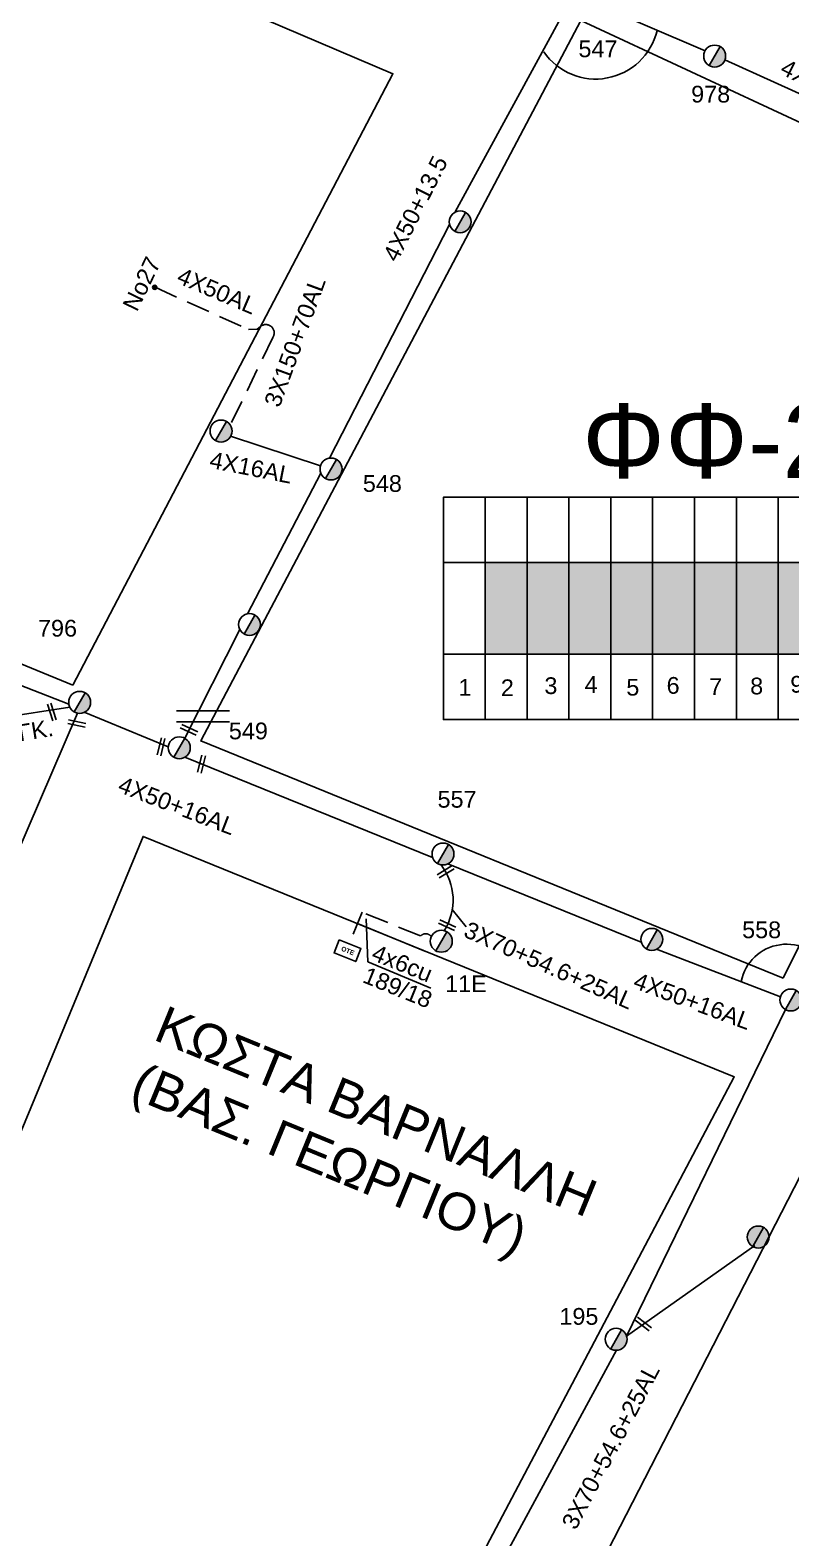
# Model space of a CAD drawing. Header units: millimetres. Extents: x 1905 to 5666, y 713 to 3158.
# Drawn here: x 2661.7 to 2743.5, y 844.7 to 1006.8 of the extents above; entities that cross this region are included whole.
import ezdxf
from ezdxf.enums import TextEntityAlignment as Align

# ---------------------------------------------------------------- set-up
doc = ezdxf.new("R2010")
doc.units = ezdxf.units.MM
doc.linetypes.add('DASHED', pattern=[19.05, 12.7, -6.35])
for name, color, linetype in [('Pillar OTE', 7, 'Continuous'), ('Ασφαλειοκιβώτια Χ.Τ 9 αναχωρήσεων', 7, 'Continuous'), ('Γυμνά εναέρια ΧΤ (3Φ)   4x16AL', 7, 'Continuous'), ('Γυμνά εναέρια ΧΤ (3Φ)   4x50AL', 7, 'Continuous'), ('Γυμνά εναέρια ΧΤ και ΦΟΠ (3Φ)   4x50+16AL', 7, 'Continuous'), ('Επιγραφές - Σχήματα', 7, 'Continuous'), ('Καλώδια ΧΤ   3x150+70AL', 7, 'DASHED'), ('Καλώδια ΧΤ   4x50+13.5', 7, 'Continuous'), ('Μηχανική τομή', 7, 'Continuous'), ('Στύλος Ξύλινος', 7, 'Continuous'), ('Στύλος Ξύλινος @ 1', 7, 'Continuous'), ('Στύλος ΦΜ', 7, 'Continuous'), ('Στύλος ΦΜ @ 1', 7, 'Continuous'), ('Συνδέσεις', 7, 'Continuous'), ('Συνεστραμμένα ΧΤ   3x70+54.6+25AL', 7, 'SYN_LINE'), ('Τομή', 7, 'Continuous'), ('Υποσταθμός πόλεως', 7, 'Continuous'), ('Υπόβαθρο ΔΕΗ', 7, 'Continuous'), ('Υπόγεια καλώδια Παροχών ΧΤ   4x50AL', 7, 'DASHED'), ('Υπόγεια καλώδια Παροχών ΧΤ   4x6', 7, 'DASHED')]:
    doc.layers.add(name, color=color, linetype=linetype)
doc.styles.get("Standard").update_dxf_attribs({"font": 'arial.ttf'})
doc.linetypes.add('SYN_LINE', pattern='A,0.5,-0.0001,["/\\/\\/\\/",Standard,S=0.1,R=0,X=0,Y=-0.05],-0.25', length=0.7501)
doc.dimstyles.new('ISO-25', dxfattribs={"dimtxt": 2.5, "dimasz": 2.5, "dimexe": 1.25, "dimexo": 0.625, "dimtad": 1, "dimtxsty": 'Standard', "dimcen": 2.5, "dimadec": 0, "dimazin": 0, "dimtfac": 1, "dimtmove": 0, "dimatfit": 3, "dimfxl": 1, "dimarcsym": 0})

# ---------------------------------------------------------------- blocks, each defined once
blk = doc.blocks.new('ΥΠΑΡΧΩΝ ΤΣΙΜΕΝΤΕΝΙΟΣ ΣΤΥΛΟΣ')
at = {"layer": 'Στύλος ΦΜ'}
blk.add_hatch(color=7, dxfattribs=at).paths.add_polyline_path([(-1.29, -2.28, 0.574793), (2.62, 0, 0.268822), (1.3, 2.27)])
at = {"layer": 'Στύλος ΦΜ', "color": 7}
blk.add_line((-1.29, -2.28), (1.3, 2.27), dxfattribs=at)
blk.add_circle((0, 0), 2.62, dxfattribs=at)
at = {"layer": 'Στύλος ΦΜ', "flags": 4}
for tag, p in [('ΑΡΙΘΜΟΣ', (-4.68, 8.05)), ('ΤΥΠΟΣ', (-4.91, 3.03))]:
    blk.add_attdef(tag, p, '', height=4, dxfattribs=at)
blk = doc.blocks.new('ΑΣΦΑΛΕΙΟΚΙΒΩΤΙΟ ΥΠΟΣΤΑΘΜΟΥ 9 ΑΝΑΧΩΡΗΣΕΩΝ')
at = {"layer": 'Ασφαλειοκιβώτια Χ.Τ 9 αναχωρήσεων', "ltscale": 40}
for p, q in [((-23.8, 40.36), (24.02, 40.36)), ((-9.72, 40.36), (-9.72, -40.64)), ((9.94, 40.36), (9.94, -40.64)), ((-23.8, 31.36), (24.02, 31.36)), ((-23.8, 22.36), (24.02, 22.36)), ((-23.8, 13.36), (24.02, 13.36)), ((-23.8, 4.36), (24.02, 4.36)), ((-23.8, -4.64), (24.02, -4.64)), ((-23.8, -13.64), (24.02, -13.64)), ((-23.8, -22.64), (24.02, -22.64)), ((-23.8, -31.64), (24.02, -31.64))]:
    blk.add_line(p, q, dxfattribs=at)
at = {"layer": 'Ασφαλειοκιβώτια Χ.Τ 9 αναχωρήσεων'}
blk.add_lwpolyline([(-23.8, -40.64), (24.02, -40.64), (24.02, 40.36), (-23.8, 40.36)], close=True, dxfattribs=at)
for s, p in [('1', (-18.67, 37.12)), ('2', (-18.76, 28.01)), ('3', (-18.31, 18.64)), ('4', (-18.05, 9.99)), ('5', (-18.64, 1.02)), ('6', (-18.25, -7.64)), ('7', (-18.51, -16.8)), ('8', (-18.38, -25.61)), ('9', (-18.01, -34.24))]:
    blk.add_text(s, height=3.6, rotation=270, dxfattribs=at).set_placement(p)
at = {"layer": 'Ασφαλειοκιβώτια Χ.Τ 9 αναχωρήσεων', "ltscale": 40}
for tag, height, p in [('ΟΝΟΜΑ', 5, (-0.16, 44.31)), ('ΚΕΙΜΕΝΟ 1', 2, (17.06, 35.59)), ('ΚΕΙΜΕΝΟ 2', 2, (17.06, 26.88)), ('ΚΕΙΜΕΝΟ 3', 2, (17.06, 17.69)), ('ΚΕΙΜΕΝΟ 4', 2, (17.06, 8.71)), ('ΚΕΙΜΕΝΟ 5', 2, (17.06, -0.13)), ('ΚΕΙΜΕΝΟ 6', 2, (17.06, -9.05)), ('ΚΕΙΜΕΝΟ 7', 2, (17.06, -18.13)), ('ΚΕΙΜΕΝΟ 8', 2, (17.06, -26.85)), ('ΚΕΙΜΕΝΟ 9', 2, (17.06, -35.99)), ('ΣΧ', 2, (-0.1, -42.64))]:
    blk.add_attdef(tag, text='', height=height, dxfattribs=at).set_placement(p, align=Align.MIDDLE_CENTER)
blk = doc.blocks.new('ΤΟΜΗ')
at = {"layer": 'Τομή', "ltscale": 40}
for p, q in [((-5.68, 0), (5.68, 0)), ((5.68, -2.33), (-5.68, -2.33))]:
    blk.add_line(p, q, dxfattribs=at)
blk = doc.blocks.new('ΥΠΑΡΧΩΝ ΞΥΛΙΝΟΣ ΣΤΥΛΟΣ')
at = {"layer": 'Στύλος Ξύλινος'}
h = blk.add_hatch(color=7, dxfattribs=at)
h.paths.add_polyline_path([(-2.62, 0, 0.270008), (-1.29, -2.28), (1.3, 2.27, 0.576266)])
h.paths.add_polyline_path([(-1.29, -2.28, 0.574793), (2.62, 0, 0.268822), (1.3, 2.27)])
at = {"layer": 'Στύλος Ξύλινος', "color": 7}
blk.add_line((-1.29, -2.28), (1.3, 2.27), dxfattribs=at)
blk.add_circle((0, 0), 2.62, dxfattribs=at)
at = {"layer": 'Στύλος Ξύλινος', "flags": 4}
for tag, p in [('ΑΡΙΘΜΟΣ', (-4.91, 8.6)), ('ΤΥΠΟΣ', (-4.85, 3.39))]:
    blk.add_attdef(tag, p, '', height=4, dxfattribs=at)
blk = doc.blocks.new('_ΣΥΝΔΕΣΗ')
at = {"layer": 'Συνδέσεις', "linetype": 'SYN_LINE', "ltscale": 40}
blk.add_hatch(color=256, dxfattribs=at).paths.add_polyline_path([(0.5, -0.01, 1), (-0.5, -0.01, 1)])
at = {"layer": 'Συνδέσεις'}
blk.add_circle((0, -0.01), 0.5, dxfattribs=at)
blk = doc.blocks.new('ΜΗΧΑΝΙΚΗ ΤΟΜΗ')
at = {"layer": 'Μηχανική τομή', "ltscale": 40}
for p, q in [((-1.89, 0.78), (1.89, 0.78)), ((1.89, 0), (-1.89, 0))]:
    blk.add_line(p, q, dxfattribs=at)
blk = doc.blocks.new('PILLAR ΟΤΕ')
at = {"layer": 'Pillar OTE', "ltscale": 40}
blk.add_lwpolyline([(-3.31, 2.02), (3.39, 2.02), (3.39, -1.99), (-3.31, -1.99)], close=True, dxfattribs=at)
at = {"layer": 'Pillar OTE', "insert": (-1.81, 0.71), "char_height": 1.3575, "width": 109.961, "attachment_point": 1}
blk.add_mtext('{\\fArial|b1|i0|c161|p34;OTE}', dxfattribs=at)

msp = doc.modelspace()

# ---------------------------------------------------------------- hatches: boundary and pattern name
at = {"layer": 'Ασφαλειοκιβώτια Χ.Τ 9 αναχωρήσεων', "ltscale": 0.2}
for color, points in [(27, [(2710.67, 939.73), (2715.17, 939.73), (2715.17, 949.56), (2710.67, 949.56)]), (2, [(2715.17, 949.56), (2715.17, 939.73), (2719.67, 939.73), (2719.67, 949.56)]), (151, [(2719.67, 949.56), (2719.67, 939.73), (2724.17, 939.73), (2724.17, 949.56)]), (30, [(2724.17, 949.56), (2724.17, 939.73), (2728.67, 939.73), (2728.67, 949.56)]), (62, [(2728.67, 949.56), (2728.67, 939.73), (2733.17, 939.73), (2733.17, 949.56)]), (173, [(2733.17, 949.56), (2733.17, 939.73), (2737.67, 939.73), (2737.67, 949.56)]), (1, [(2737.67, 949.56), (2737.67, 939.73), (2742.17, 939.73), (2742.17, 949.56)]), (133, [(2742.17, 949.56), (2742.17, 939.73), (2746.67, 939.73), (2746.67, 949.56)])]:
    msp.add_hatch(color=color, dxfattribs=at).paths.add_polyline_path(points)

# ---------------------------------------------------------------- linework, layer by layer
at = {"layer": 'Γυμνά εναέρια ΧΤ (3Φ)   4x16AL', "color": 1, "ltscale": 0.2}
msp.add_lwpolyline([(2683.29, 963.15), (2692.96, 959.96)], dxfattribs=at)
at = {"layer": 'Γυμνά εναέρια ΧΤ (3Φ)   4x16AL', "color": 30, "linetype": 'SYN_LINE', "ltscale": 20}
msp.add_lwpolyline([(2666, 934.04), (2651.13, 931.74)], dxfattribs=at)
at = {"layer": 'Γυμνά εναέρια ΧΤ (3Φ)   4x50AL', "color": 1, "linetype": 'DASHED', "ltscale": 0.2}
msp.add_lwpolyline([(2675.16, 979.16), (2685.2, 974.62), (2686.16, 974.65), (2686.51, 974.95, -0.869781), (2687.82, 973.76)], format="xyb", dxfattribs=at)
at = {"layer": 'Γυμνά εναέρια ΧΤ και ΦΟΠ (3Φ)   4x50+16AL', "color": 30, "ltscale": 0.2}
for points in [[(2636.05, 945.99), (2665.89, 934.36)], [(2667.55, 933.48), (2676.59, 929.76)], [(2678.37, 928.65), (2705.01, 917.87)], [(2706.63, 917.17), (2727.44, 908.77)], [(2729.08, 908), (2742.41, 902.89)]]:
    msp.add_lwpolyline(points, dxfattribs=at)
at = {"layer": 'Επιγραφές - Σχήματα', "ltscale": 0.2}
for centre, radius, start, end in [((2722.54, 1008.35), 6.8, 214.7444, 346.3994), ((2743.07, 903.56), 4.98, 27.5813, 168.6763)]:
    msp.add_arc(centre, radius, start, end, dxfattribs=at)
at = {"layer": 'Καλώδια ΧΤ   3x150+70AL', "color": 1, "ltscale": 0.2}
msp.add_lwpolyline([(2687.82, 973.76), (2683.26, 964.33)], dxfattribs=at)
at = {"layer": 'Καλώδια ΧΤ   4x50+13.5', "color": 1, "ltscale": 0.2}
for points in [[(2721.15, 1010.23), (2734.3, 1004.58)], [(2707.45, 987.26), (2719.39, 1009.24)], [(2736.44, 1003.6), (2751.24, 996.9)], [(2693.92, 960.8), (2706.82, 985.93)], [(2685.12, 944.07), (2693, 959.19)], [(2678.35, 930.68), (2684.28, 942.36)]]:
    msp.add_lwpolyline(points, dxfattribs=at)
at = {"layer": 'Καλώδια ΧΤ   4x50+13.5', "color": 30, "ltscale": 0.2}
msp.add_lwpolyline([(2654.65, 905.15), (2666.82, 933.39)], dxfattribs=at)
at = {"layer": 'Συνεστραμμένα ΧΤ   3x70+54.6+25AL', "color": 173, "ltscale": 20}
for points in [[(2725.87, 866.39), (2742.95, 901.51)], [(2705.58, 829.44), (2724.8, 864.89)]]:
    msp.add_lwpolyline(points, dxfattribs=at)
at = {"layer": 'Συνεστραμμένα ΧΤ   3x70+54.6+25AL', "color": 7, "ltscale": 20}
msp.add_lwpolyline([(2725.87, 866.39), (2739.64, 876.16)], dxfattribs=at)
at = {"layer": 'Συνεστραμμένα ΧΤ   3x70+54.6+25AL', "color": 30, "linetype": 'SYN_LINE', "ltscale": 10}
msp.add_arc((2701.04, 913.3), 6.17, 327.6043, 37.7971, dxfattribs=at)
at = {"layer": 'Υποσταθμός πόλεως', "ltscale": 0.2}
msp.add_lwpolyline([(2704.19, 907.8), (2696.94, 910.75)], dxfattribs=at)
at = {"layer": 'Υπόβαθρο ΔΕΗ', "ltscale": 0.2}
for points in [[(2666.32, 936.38), (2700.74, 1002.12), (2657.11, 1020.7), (2637, 948.43)], [(2742.72, 904.89), (2680.08, 930.39), (2720.95, 1007.83), (2780.26, 980.27)], [(2632.77, 820.93), (2685.91, 796.63), (2737.45, 894.28), (2673.88, 920.13)], [(2827.53, 845.65), (2809.35, 822.64), (2787.83, 795.36), (2715.82, 827.73), (2748.53, 891.42)]]:
    msp.add_lwpolyline(points, close=True, dxfattribs=at)
at = {"layer": 'Υπόγεια καλώδια Παροχών ΧΤ   4x6', "color": 30, "linetype": 'DASHED', "ltscale": 0.2}
msp.add_lwpolyline([(2704.87, 909.37, 0.461622), (2703.71, 909.43), (2697.44, 911.98), (2696.05, 908.57)], format="xyb", dxfattribs=at)

# ---------------------------------------------------------------- block references
at = {"layer": 'Pillar OTE', "xscale": 0.375, "yscale": 0.375, "zscale": 0.375, "rotation": 338}
msp.add_blockref('PILLAR ΟΤΕ', (2695.84, 907.84), dxfattribs=at)
at = {"layer": 'Ασφαλειοκιβώτια Χ.Τ 9 αναχωρήσεων', "xscale": 0.5, "yscale": 0.5, "zscale": 0.5, "rotation": 90}
msp.add_blockref('ΑΣΦΑΛΕΙΟΚΙΒΩΤΙΟ ΥΠΟΣΤΑΘΜΟΥ 9 ΑΝΑΧΩΡΗΣΕΩΝ', (2726.35, 944.59), dxfattribs=at)
at = {"layer": 'Μηχανική τομή'}
for p, xscale, yscale, zscale, rotation in [((2663.88, 933.45), 0.5000000000003179, 0.5000000000003179, 0.5000000000003179, 287.30579408842), ((2666.79, 932.45), 0.5000000000002748, 0.5000000000002748, 0.5000000000002748, 167.9373440811906), ((2678.73, 931.42), 0.5000000000003351, 0.5000000000003351, 0.5000000000003351, 335.3140004584228), ((2675.62, 929.82), 0.5000000000003367, 0.5000000000003367, 0.5000000000003367, 256.3459602610951), ((2679.97, 927.95), 0.5000000000003367, 0.5000000000003367, 0.5000000000003367, 256.3459602610951), ((2706.51, 916.16), 0.500000000000335, 0.500000000000335, 0.500000000000335, 31.96893730823979), ((2706.49, 910.4), 0.500000000000335, 0.500000000000335, 0.500000000000335, 335.3140004584228), ((2727.55, 867.55), 0.5000000000006792, 0.5000000000006792, 0.5000000000006792, 322.468232636331)]:
    msp.add_blockref('ΜΗΧΑΝΙΚΗ ΤΟΜΗ', p, dxfattribs=dict(at, xscale=xscale, yscale=yscale, zscale=zscale, rotation=rotation))
at = {"layer": 'Στύλος Ξύλινος @ 1', "ltscale": 40, "xscale": 0.4499999999998181, "yscale": 0.4499999999998181, "zscale": 0.4499999999998181}
msp.add_blockref('ΥΠΑΡΧΩΝ ΞΥΛΙΝΟΣ ΣΤΥΛΟΣ', (2740.02, 877.06), dxfattribs=at)
at = {"layer": 'Στύλος ΦΜ @ 1', "ltscale": 40}
ref = msp.add_blockref('ΥΠΑΡΧΩΝ ΤΣΙΜΕΝΤΕΝΙΟΣ ΣΤΥΛΟΣ', (2719.97, 1010.26), dxfattribs=dict(at, xscale=0.4499999999998181, yscale=0.4499999999998181, zscale=0.4499999999998181))
ref.add_attrib('ΑΡΙΘΜΟΣ', '547', (2720.69, 1003.9), dxfattribs={"layer": 'Στύλος ΦΜ', "height": 1.8, "flags": 4})
ref = msp.add_blockref('ΥΠΑΡΧΩΝ ΤΣΙΜΕΝΤΕΝΙΟΣ ΣΤΥΛΟΣ', (2735.34, 1004.02), dxfattribs=dict(at, xscale=0.4499999999998181, yscale=0.4499999999998181, zscale=0.4499999999998181))
ref.add_attrib('ΤΥΠΟΣ', '978', (2732.81, 999.03), dxfattribs={"layer": 'Στύλος ΦΜ', "height": 1.8, "flags": 4})
at = {"layer": 'Στύλος ΦΜ @ 1', "ltscale": 40, "xscale": 0.4499999999998181, "yscale": 0.4499999999998181, "zscale": 0.4499999999998181}
for p in [(2707.97, 986.2), (2682.26, 963.71), (2685.32, 942.91), (2728.58, 909.06)]:
    msp.add_blockref('ΥΠΑΡΧΩΝ ΤΣΙΜΕΝΤΕΝΙΟΣ ΣΤΥΛΟΣ', p, dxfattribs=at)
at = {"layer": 'Στύλος ΦΜ @ 1', "ltscale": 40}
ref = msp.add_blockref('ΥΠΑΡΧΩΝ ΤΣΙΜΕΝΤΕΝΙΟΣ ΣΤΥΛΟΣ', (2694.09, 959.63), dxfattribs=dict(at, xscale=0.4499999999998181, yscale=0.4499999999998181, zscale=0.4499999999998181))
ref.add_attrib('ΤΥΠΟΣ', '548', (2697.51, 957.17), dxfattribs={"layer": 'Στύλος ΦΜ', "height": 1.8, "flags": 4})
ref = msp.add_blockref('ΥΠΑΡΧΩΝ ΤΣΙΜΕΝΤΕΝΙΟΣ ΣΤΥΛΟΣ', (2667.06, 934.54), dxfattribs=dict(at, xscale=0.4499999999998181, yscale=0.4499999999998181, zscale=0.4499999999998181))
ref.add_attrib('ΤΥΠΟΣ', '796', (2662.58, 941.61), dxfattribs={"layer": 'Στύλος ΦΜ', "height": 1.8, "flags": 4})
ref = msp.add_blockref('ΥΠΑΡΧΩΝ ΤΣΙΜΕΝΤΕΝΙΟΣ ΣΤΥΛΟΣ', (2677.77, 929.66), dxfattribs=dict(at, xscale=0.4499999999998181, yscale=0.4499999999998181, zscale=0.4499999999998181))
ref.add_attrib('ΤΥΠΟΣ', '549', (2683.1, 930.57), dxfattribs={"layer": 'Στύλος ΦΜ', "height": 1.8, "flags": 4})
ref = msp.add_blockref('ΥΠΑΡΧΩΝ ΤΣΙΜΕΝΤΕΝΙΟΣ ΣΤΥΛΟΣ', (2706.13, 918.24), dxfattribs=dict(at, xscale=0.4499999999998181, yscale=0.4499999999998181, zscale=0.4499999999998181))
ref.add_attrib('ΤΥΠΟΣ', '557', (2705.54, 923.22), dxfattribs={"layer": 'Στύλος ΦΜ', "height": 1.8, "flags": 4})
ref = msp.add_blockref('ΥΠΑΡΧΩΝ ΤΣΙΜΕΝΤΕΝΙΟΣ ΣΤΥΛΟΣ', (2743.53, 902.54), dxfattribs=dict(at, xscale=0.4499999999998181, yscale=0.4499999999998181, zscale=0.4499999999998181))
ref.add_attrib('ΤΥΠΟΣ', '558', (2738.29, 909.19), dxfattribs={"layer": 'Στύλος ΦΜ', "height": 1.8, "flags": 4})
ref = msp.add_blockref('ΥΠΑΡΧΩΝ ΤΣΙΜΕΝΤΕΝΙΟΣ ΣΤΥΛΟΣ', (2705.94, 908.86), dxfattribs=dict(at, xscale=0.4499999999998181, yscale=0.4499999999998181, zscale=0.4499999999998181))
ref.add_attrib('ΤΥΠΟΣ', '11E', (2706.35, 903.39), dxfattribs={"layer": 'Στύλος ΦΜ', "height": 1.8, "flags": 4})
ref = msp.add_blockref('ΥΠΑΡΧΩΝ ΤΣΙΜΕΝΤΕΝΙΟΣ ΣΤΥΛΟΣ', (2724.74, 866.07), dxfattribs=dict(at, xscale=0.4499999999998181, yscale=0.4499999999998181, zscale=0.4499999999998181))
ref.add_attrib('ΤΥΠΟΣ', '195', (2718.64, 867.63), dxfattribs={"layer": 'Στύλος ΦΜ', "height": 1.8, "flags": 4})
at = {"layer": 'Συνδέσεις', "xscale": 0.4499999999998181, "yscale": 0.4499999999998181, "zscale": 0.4499999999998181}
msp.add_blockref('_ΣΥΝΔΕΣΗ', (2675.13, 979.16), dxfattribs=at)
at = {"layer": 'Τομή', "xscale": 0.5, "yscale": 0.5, "zscale": 0.5}
msp.add_blockref('ΤΟΜΗ', (2680.32, 933.62), dxfattribs=at)

# ---------------------------------------------------------------- texts
at = {"layer": 'Γυμνά εναέρια ΧΤ (3Φ)   4x16AL', "ltscale": 0.2}
msp.add_text('4X16AL', height=1.8, rotation=348.8453, dxfattribs=at).set_placement((2685.49, 959.79), align=Align.MIDDLE)
at = {"layer": 'Γυμνά εναέρια ΧΤ (3Φ)   4x50AL', "ltscale": 0.2}
msp.add_text('4X50AL', height=1.8, rotation=336.949, dxfattribs=at).set_placement((2681.84, 978.78), align=Align.MIDDLE)
at = {"layer": 'Γυμνά εναέρια ΧΤ και ΦΟΠ (3Φ)   4x50+16AL', "ltscale": 0.2}
for rotation, p in [(338.9805, (2677.53, 923.44)), (339.713, (2732.96, 902.43))]:
    msp.add_text('4X50+16AL', height=1.8, rotation=rotation, dxfattribs=at).set_placement(p, align=Align.MIDDLE)
at = {"layer": 'Επιγραφές - Σχήματα', "ltscale": 0.2, "attachment_point": 1}
for s, insert, char_height, width, rotation in [('Νο27', (2671.6, 977.23), 1.8, 6.948, 64.1216), ('4Χ6ΣΥΓΚ.', (2652.74, 930.86), 1.8, 6.948, 9.3983), ('ΚΩΣΤΑ ΒΑΡΝΑΛΛΗ\\P(ΒΑΣ. ΓΕΩΡΓΙΟΥ)', (2676.36, 902.03), 4, 58.0043, 337.6672)]:
    msp.add_mtext(s, dxfattribs=dict(at, insert=insert, char_height=char_height, width=width, rotation=rotation))
at = {"layer": 'Επιγραφές - Σχήματα', "ltscale": 0.2, "insert": (2721.08, 966.67), "char_height": 8, "width": 50.8867, "attachment_point": 1}
msp.add_mtext('ΦΦ-26', dxfattribs=at)
at = {"layer": 'Καλώδια ΧΤ   3x150+70AL', "ltscale": 0.2}
msp.add_text('3X150+70AL', height=1.8, rotation=69.9111, dxfattribs=at).set_placement((2690.2, 973.31), align=Align.MIDDLE)
at = {"layer": 'Καλώδια ΧΤ   4x50+13.5', "ltscale": 0.2}
for rotation, p in [(333.4564, (2748.13, 1000.25)), (63.2359, (2703.14, 987.63))]:
    msp.add_text('4X50+13.5', height=1.8, rotation=rotation, dxfattribs=at).set_placement(p, align=Align.MIDDLE)
at = {"layer": 'Συνεστραμμένα ΧΤ   3x70+54.6+25AL', "ltscale": 20}
for rotation, p in [(336.0996, (2717.53, 906.27)), (62.2895, (2724.15, 854.55))]:
    msp.add_text('3X70+54.6+25AL', height=1.8, rotation=rotation, dxfattribs=at).set_placement(p, align=Align.MIDDLE)
at = {"layer": 'Υπόγεια καλώδια Παροχών ΧΤ   4x50AL', "color": 7, "ltscale": 0.2, "char_height": 1.8, "attachment_point": 1, "rotation": 338}
for s, insert in [('4x6cu', (2698.98, 908.58)), ('189/18', (2698.03, 906.16))]:
    msp.add_mtext_dynamic_manual_height_columns(s, width=1.8, gutter_width=12.5, heights=[0.118], dxfattribs=dict(at, insert=insert))

# ---------------------------------------------------------------- leaders
at = {"layer": 'Επιγραφές - Σχήματα'}
msp.add_leader([(2697.87, 911.28), (2698.06, 906.66), (2704.83, 903.82)], dimstyle='ISO-25', override={"dimasz": 0.5, "dimgap": 0.625, "dimtad": 0}, dxfattribs=at)
at = {"layer": 'Επιγραφές - Σχήματα', "ltscale": 40}
msp.add_leader([(2707.13, 912.29), (2708.62, 910.41)], dimstyle='ISO-25', override={"dimasz": 0.5, "dimtad": 0}, dxfattribs=at)

doc.saveas('drawing.dxf')
